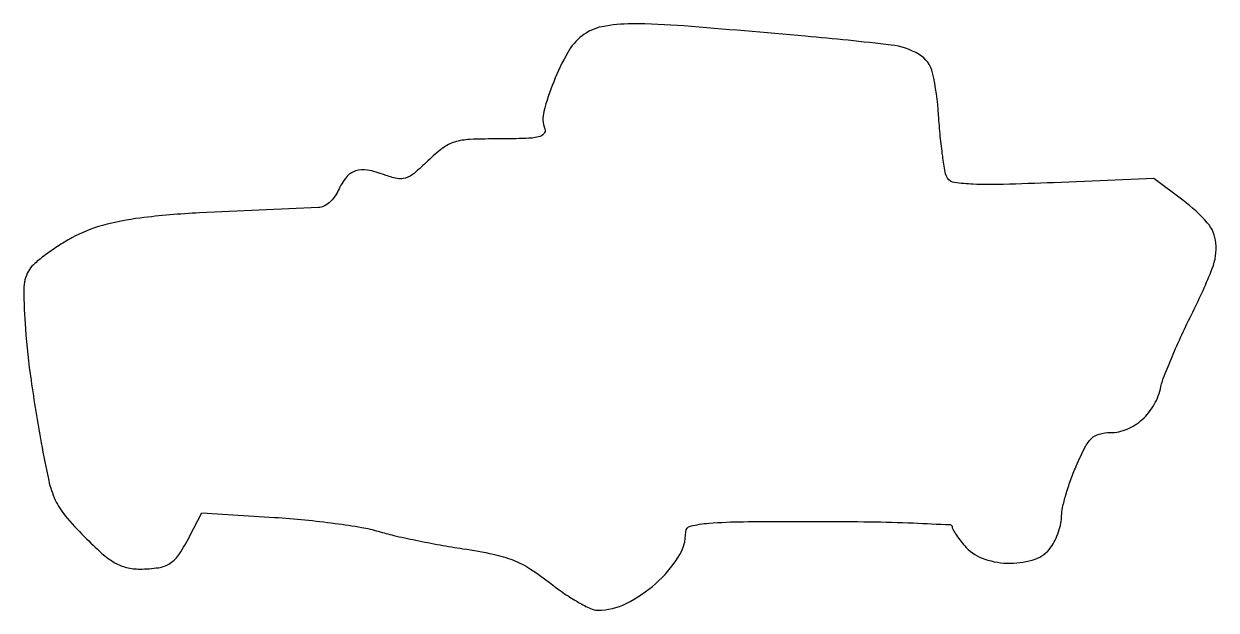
# Model space of a CAD drawing. Extents: x 0 to 175, y 0 to 86.
import ezdxf

# ---------------------------------------------------------------- set-up
doc = ezdxf.new("R2010")
doc.units = 0

msp = doc.modelspace()

# ---------------------------------------------------------------- linework, layer by layer
msp.add_lwpolyline([(81.826157, 84.078994, 0.097974), (79.722458, 81.625046, 0.033169), (77.679177, 77.363191, 0.031013), (76.237015, 72.992887, 0.157058), (76.375897, 70.462812, -0.281406), (76.243728, 69.745516, -0.156805), (75.449619, 69.281428, -0.047625), (73.592135, 69.052506, -0.006862), (69.766222, 69, 0.010694), (65.406707, 68.906749, 0.063721), (63.168434, 68.522434, 0.088093), (61.431713, 67.633577, 0.03026), (59.280476, 65.787229, -0.016326), (57.246553, 63.940752, -0.098269), (56.00575, 63.249024, -0.13113), (54.765035, 63.184586, -0.038029), (52.909984, 63.727876, 0.043371), (50.421594, 64.42792, 0.129095), (48.669198, 64.306424, 0.145061), (47.325148, 63.358812, 0.060337), (46.156889, 61.444988, -0.053947), (45.599233, 60.504719, -0.052794), (44.849758, 59.697944, -0.057451), (44.031149, 59.135573, -0.112528), (43.271439, 58.930991, 0.002725), (25.849148, 58.157173, 0.018101), (17.18385, 57.409826, 0.036932), (11.667671, 56.314239, 0.057197), (7.170413, 54.496233, 0.018421), (5.059668, 53.244523, 0.020092), (3.108862, 51.874417, 0.020015), (1.543277, 50.575717, 0.08694), (0.802072, 49.630169, 0.125215), (0.145232, 46.972147, 0.016918), (0.380947, 41.184448, 0.016843), (1.196558, 33.677292, 0.009106), (2.678672, 24.5, 0.009699), (3.784083, 18.982403, 0.053614), (4.747644, 16.115605, 0.06718), (6.208416, 13.814019, 0.020286), (9.00757, 10.75, 0.015159), (11.572402, 8.313915, 0.05013), (13.453873, 6.944507, 0.071718), (15.171666, 6.246821, 0.061859), (17.107143, 6.015313, 0.034984), (19.848386, 6.219782, 0.11058), (21.558521, 6.872587, 0.101517), (22.908408, 8.227514, 0.026894), (24.453496, 10.880237), (26.186057, 14.260474), (36.843028, 13.585062, -0.008915), (41.253122, 13.226518, -0.008656), (45.69139, 12.708177, -0.008595), (49.576813, 12.117925, -0.031461), (52, 11.548374, 0.016573), (54.268364, 10.943455, 0.006132), (57.49948, 10.237167, 0.006069), (61.047092, 9.551937, 0.007275), (64.402486, 8.996269, -0.014098), (68.841303, 8.198808, -0.042952), (71.772401, 7.318361, -0.049325), (74.284565, 6.022519, -0.023528), (77.242284, 3.90272, 0.017589), (79.275557, 2.408616, 0.020755), (81.302084, 1.146424, 0.020129), (83.0782, 0.23238, 0.109189), (84.129636, 0, 0.116441), (88.294946, 0.983361, 0.065945), (92.609606, 3.905989, 0.06732), (95.904738, 7.745213, 0.144709), (97, 11.45034, -0.34909), (97.68438, 12.311118, -0.037026), (100.395851, 12.730133, -0.017665), (105.441871, 12.952179, -0.002162), (116.5, 13, -0.0039), (123.977171, 12.941679, -0.006497), (130.271875, 12.76164, -0.001691), (135.686117, 12.518, -0.400122), (136, 12.188561, 0.129896), (136.116554, 11.747488, 0.020064), (136.598943, 10.972593, 0.021241), (137.258261, 10.085974, 0.017036), (138.038955, 9.188561, 0.1273), (140.756065, 7.456415, 0.079425), (144.507184, 6.867291, 0.082182), (148.122834, 7.475787, 0.158573), (150.443296, 9.222506, 0.041534), (151.039477, 10.244723, 0.029084), (151.542718, 11.480147, 0.029472), (151.888081, 12.729287, 0.052753), (152, 13.787125, -0.055747), (152.136794, 15.01023, -0.015277), (152.623674, 16.89101, -0.015245), (153.310437, 19.00327, -0.015356), (154.123144, 21.064619, -0.015577), (155.400712, 23.796691, -0.081012), (156.378141, 25.136611, -0.129062), (157.502392, 25.783586, -0.066468), (159.123144, 26, 0.100091), (161.573707, 26.495521, 0.084533), (163.807578, 27.920122, 0.080043), (165.541053, 30.087211, 0.07629), (166.541758, 32.724564, -0.040862), (167.008911, 34.278411, -0.007341), (168.154789, 37.078753, -0.007879), (169.600495, 40.326174, -0.00705), (171.200722, 43.649915, 0.021726), (174.039873, 50.018597, 0.116558), (174.580645, 53.752192, 0.159523), (173.308694, 56.722385, 0.051597), (169.753263, 60.012781), (165.5, 63.203381), (150.821315, 62.581792, -0.003887), (143.424779, 62.326162, -0.017145), (139.063803, 62.358933, -0.023509), (136.305316, 62.604564, -0.218607), (135.321315, 63.230101, -0.099585), (134.974533, 64.109609, -0.008836), (134.594386, 66.474436, -0.011264), (134.251451, 69.338067, -0.008544), (134, 72.491382, 0.03958), (133.12268, 78.645508, 0.20688), (131.15483, 81.351706, 0.104913), (127.04108, 82.737853, 0.006891), (114.5, 84.023568, 0.002066), (96.73005, 85.52424, 0.019608), (89.104498, 85.836354, 0.048814), (84.742933, 85.416996, 0.118897)], format="xyb", close=True)

doc.saveas('drawing.dxf')
